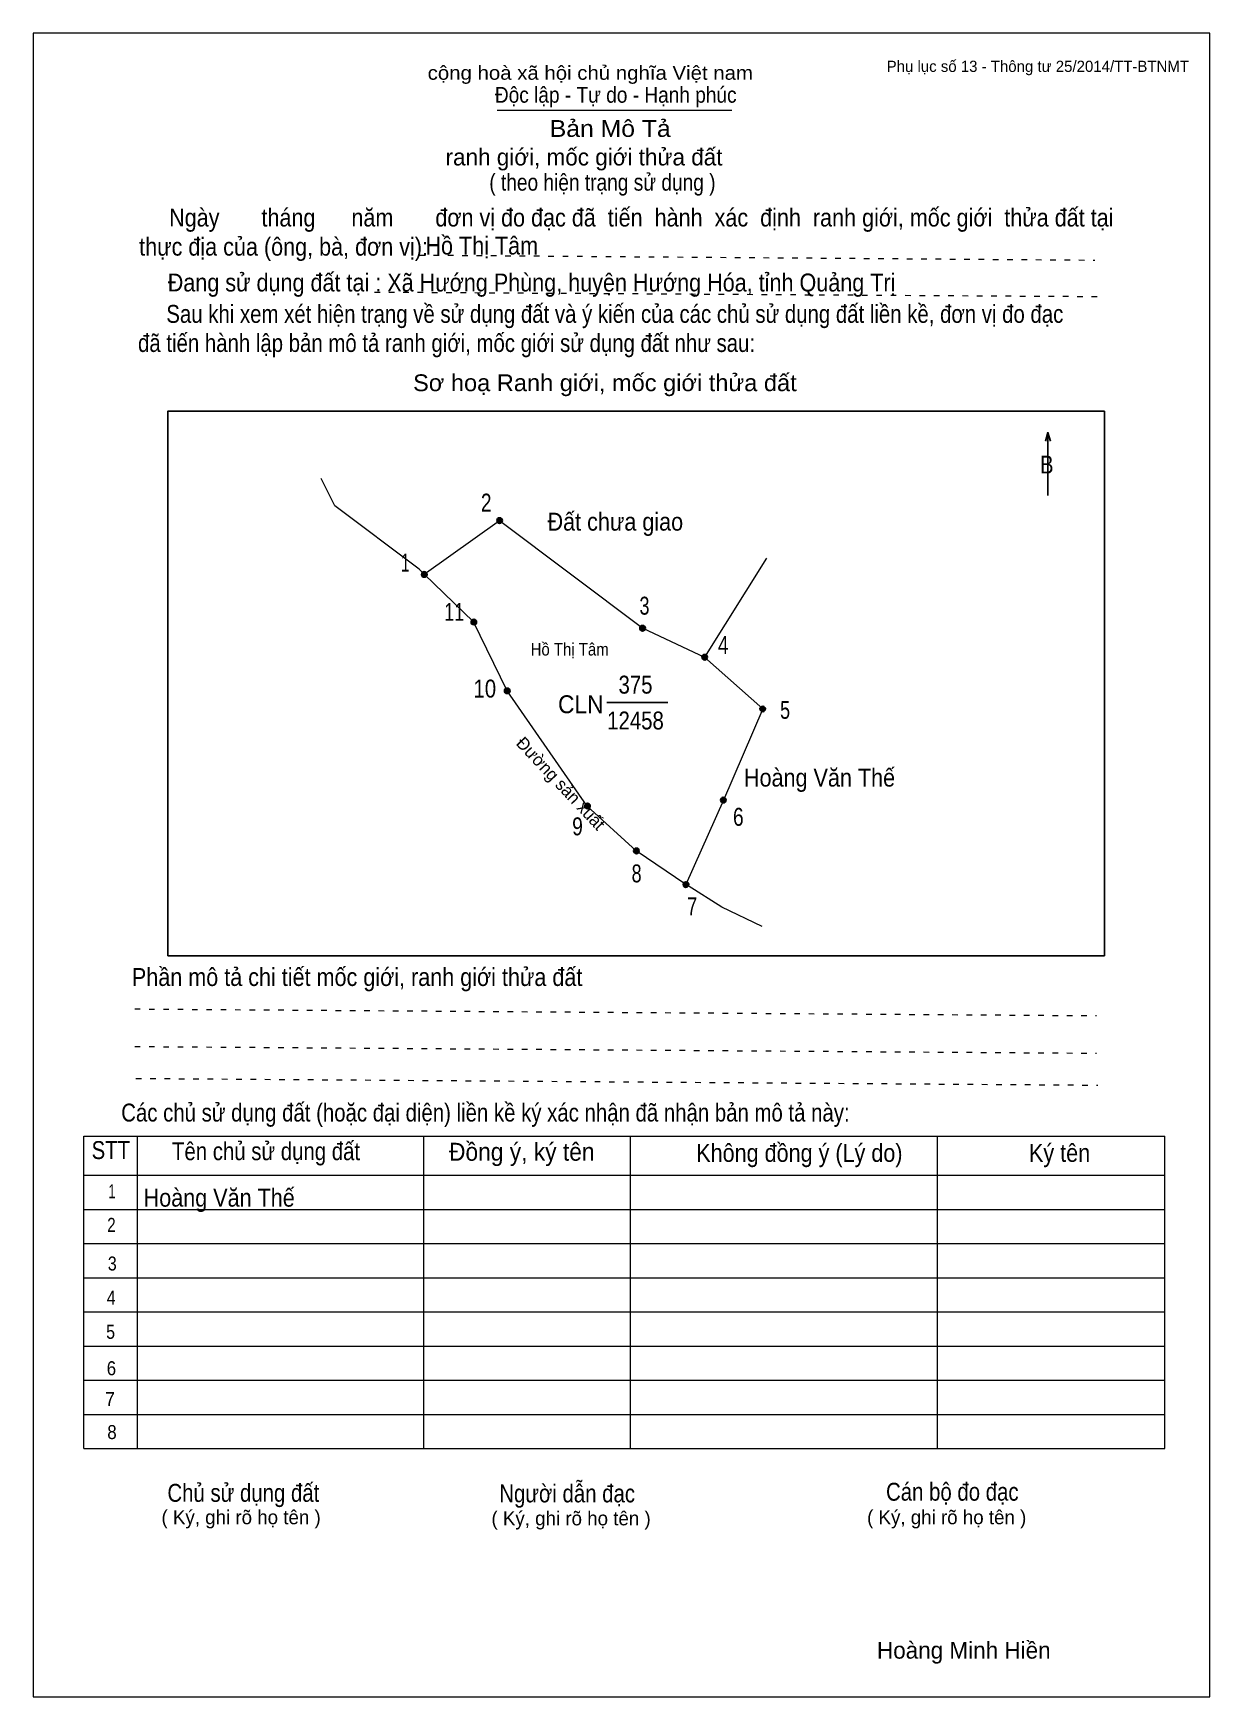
# Model space of a CAD drawing. Header units: centimetres. Extents: x 0 to 21, y 0 to 29.7.
import ezdxf
from ezdxf.enums import TextEntityAlignment as Align

# ---------------------------------------------------------------- set-up
doc = ezdxf.new("R2010")
doc.units = ezdxf.units.CM
doc.header["$LTSCALE"] = 0.13
doc.linetypes.add('DOTTED', pattern=[1.5, 0.3, -1.2])
for name, color, linetype, lineweight in [('1', 7, 'Continuous', 13), ('32', 7, 'Continuous', 25), ('33', 7, 'Continuous', 25), ('61', 7, 'Continuous', 13), ('62', 7, 'Continuous', 13)]:
    doc.layers.add(name, color=color, linetype=linetype, lineweight=lineweight)
for name, color, linetype in [('34', 7, 'Continuous'), ('45', 7, 'Continuous'), ('63', 7, 'Continuous')]:
    doc.layers.add(name, color=color, linetype=linetype)

msp = doc.modelspace()

# ---------------------------------------------------------------- hatches: boundary and pattern name
at = {"layer": '32'}
for points in [[(8.3743, 21.0002, 1), (8.2743, 21.0002, 1)], [(7.0298, 20.0381, 1), (6.9298, 20.0381, 1)], [(7.9143, 19.1876, 1), (7.8143, 19.1876, 1)], [(10.9256, 19.0774, 1), (10.8256, 19.0774, 1)], [(12.0349, 18.5598, 1), (11.9349, 18.5598, 1)], [(8.51, 17.9593, 1), (8.41, 17.9593, 1)], [(13.0702, 17.6354, 1), (12.9702, 17.6354, 1)], [(12.3677, 16.0084, 1), (12.2677, 16.0084, 1)], [(9.942, 15.9031, 1), (9.842, 15.9031, 1)], [(10.8154, 15.1022, 1), (10.7154, 15.1022, 1)], [(11.701, 14.5002, 1), (11.601, 14.5002, 1)]]:
    msp.add_hatch(color=256, dxfattribs=at).paths.add_polyline_path(points)

# ---------------------------------------------------------------- linework, layer by layer
at = {"layer": '1'}
msp.add_lwpolyline([(21, 0), (21, 29.7), (0, 29.7), (0, 0)], close=True, dxfattribs=at)
at = {"layer": '32'}
for centre in [(8.3243, 21.0002), (6.9798, 20.0381), (7.8643, 19.1876), (10.8756, 19.0774), (11.9849, 18.5598), (8.46, 17.9593), (13.0202, 17.6354), (12.3177, 16.0084), (9.892, 15.9031), (10.7654, 15.1022), (11.651, 14.5002)]:
    msp.add_circle(centre, 0.05, dxfattribs=at)
at = {"layer": '33'}
msp.add_line((10.24, 17.75), (11.33, 17.75), dxfattribs=at)
at = {"layer": '61'}
msp.add_line((13.09, 20.33), (11.98, 18.56), dxfattribs=at)
for points in [[(6.98, 20.04), (6.89, 20.13), (5.38, 21.26), (5.14, 21.75)], [(6.98, 20.04), (8.32, 21), (10.88, 19.08), (11.98, 18.56)], [(11.65, 14.5), (10.76, 15.1), (9.89, 15.9), (8.46, 17.96), (7.86, 19.19), (6.98, 20.04)], [(11.98, 18.56), (13.02, 17.64), (12.32, 16.01), (11.65, 14.5)], [(13.01, 13.75), (12.29, 14.1), (11.69, 14.48), (11.65, 14.5)]]:
    msp.add_lwpolyline(points, dxfattribs=at)
at = {"layer": '62'}
for p, q in [((8.28, 28.33), (12.47, 28.33)), ((0.9, 10.01), (20.2, 10.01)), ((0.9, 4.43), (0.9, 10.01)), ((1.86, 4.43), (1.86, 10.01)), ((6.97, 4.43), (6.97, 9.99)), ((10.66, 4.43), (10.66, 9.99)), ((16.14, 4.43), (16.14, 10.01)), ((20.2, 4.43), (20.2, 10.01)), ((0.9, 9.31), (20.2, 9.31)), ((0.9, 8.7), (20.2, 8.7)), ((0.9, 8.09), (20.2, 8.09)), ((0.9, 7.48), (20.2, 7.48)), ((0.9, 6.87), (20.2, 6.87)), ((0.9, 6.26), (20.2, 6.26)), ((0.9, 5.65), (20.2, 5.65)), ((0.9, 5.04), (20.2, 5.04)), ((0.9, 4.43), (20.2, 4.43))]:
    msp.add_line(p, q, dxfattribs=at)
at = {"layer": '62', "linetype": 'DOTTED'}
for p, q in [((6.89, 25.74), (18.95, 25.65)), ((6.09, 25.08), (19.04, 25)), ((1.81, 12.28), (18.98, 12.16)), ((1.81, 11.61), (18.98, 11.49)), ((1.83, 11.04), (19, 10.92))]:
    msp.add_line(p, q, dxfattribs=at)
at = {"layer": '62', "lineweight": 25}
for p, q in [((18.11, 22.58), (18.11, 21.45)), ((18.11, 22.57), (18.07, 22.42)), ((18.11, 22.57), (18.16, 22.42))]:
    msp.add_line(p, q, dxfattribs=at)
msp.add_lwpolyline([(2.4, 13.23), (19.12, 13.23), (19.12, 22.95), (2.4, 22.95)], close=True, dxfattribs=at)

# ---------------------------------------------------------------- texts
at = {"layer": '32'}
for s, width, p in [('2', 0.8, (8.085, 21.16)), ('1', 0.65, (6.64, 20.09)), ('3', 0.75, (10.91, 19.32)), ('11', 0.75, (7.515, 19.21)), ('4', 0.8, (12.315, 18.62)), ('10', 0.85, (8.06, 17.84)), ('5', 0.75, (13.42, 17.46)), ('6', 0.8, (12.585, 15.55)), ('9', 0.8, (9.715, 15.38)), ('8', 0.75, (10.77, 14.54)), ('7', 0.75, (11.76, 13.95))]:
    msp.add_text(s, height=0.32, dxfattribs=dict(at, width=width)).set_placement(p, align=Align.CENTER)
at = {"layer": '33'}
for s, width, p in [('Đất chưa giao', 0.9, (10.39, 20.82)), ('375', 0.85, (10.75, 17.91)), ('12458', 0.85, (10.75, 17.27)), ('Hoàng Văn Thế', 0.9, (14.035, 16.25))]:
    msp.add_text(s, height=0.32, dxfattribs=dict(at, width=width)).set_placement(p, align=Align.CENTER)
at = {"layer": '33', "width": 0.95}
msp.add_text('CLN', height=0.32, dxfattribs=at).set_placement((10.18, 17.56), align=Align.RIGHT)
at = {"layer": '34', "width": 0.9}
for s, p in [('Hồ Thị Tâm', (7, 25.75)), ('Hoàng Văn Thế', (1.97, 8.75))]:
    msp.add_text(s, height=0.32, dxfattribs=at).set_placement(p)
at = {"layer": '45', "width": 0.9}
msp.add_text('Hồ Thị Tâm', height=0.2218, dxfattribs=at).set_placement((9.575, 18.59), align=Align.CENTER)
at = {"layer": '45'}
msp.add_text('Đường sản xuất', height=0.2218, rotation=313.268, dxfattribs=at).set_placement((9.3356, 16.231), align=Align.CENTER)
at = {"layer": '62'}
for s, height, width, p in [('cộng hoà xã hội chủ nghĩa Việt nam', 0.2474, 1.1, (7.04, 28.87)), ('Độc lập - Tự do - Hạnh phúc', 0.2828, 0.9, (8.24, 28.46)), ('Bản Mô Tả', 0.3, 1.1, (9.22, 27.85)), ('( theo hiện trạng sử dụng )', 0.3, 0.85, (8.14, 26.89)), ('     Ngày       tháng      năm       đơn vị đo đạc đã  tiến  hành  xác  định  ranh giới, mốc giới  thửa đất tại ', 0.32, 0.9, (1.89, 26.25)), ('thực địa của (ông, bà, đơn vị): ', 0.32, 0.9, (1.89, 25.73)), ('Đang sử dụng đất tại : Xã Hướng Phùng, huyện Hướng Hóa, tỉnh Quảng Trị', 0.32, 0.9, (2.4, 25.09)), ('     Sau khi xem xét hiện trạng về sử dụng đất và ý kiến của các chủ sử dụng đất liền kề, đơn vị đo đạc ', 0.32, 0.85, (1.87, 24.53)), ('đã tiến hành lập bản mô tả ranh giới, mốc giới sử dụng đất như sau:', 0.32, 0.85, (1.87, 24.01)), ('Sơ hoạ Ranh giới, mốc giới thửa đất', 0.3, 1.05, (6.78, 23.31)), ('B', 0.32, 0.85, (17.97, 21.84)), ('Phần mô tả chi tiết mốc giới, ranh giới thửa đất ', 0.32, 0.9, (1.76, 12.69)), ('Các chủ sử dụng đất (hoặc đại diện) liền kề ký xác nhận đã nhận bản mô tả này:', 0.32, 0.85, (1.57, 10.27))]:
    msp.add_text(s, height=height, dxfattribs=dict(at, width=width)).set_placement(p)
msp.add_text('ranh giới, mốc giới thửa đất', height=0.3, dxfattribs=at).set_placement((7.36, 27.34))
for s, height, width, p in [('STT', 0.32, 0.85, (1.385, 9.6)), ('Tên chủ sử dụng đất', 0.32, 0.85, (4.155, 9.58)), ('Đồng ý, ký tên', 0.32, 0.95, (8.72, 9.57)), ('Không đồng ý (Lý do)', 0.32, 0.9, (13.675, 9.55)), ('Ký tên', 0.32, 0.9, (18.32, 9.55)), ('1', 0.25, 0.7, (1.405, 8.9)), ('2', 0.25, 0.8, (1.395, 8.3)), ('3', 0.25, 0.85, (1.41, 7.61)), ('4', 0.25, 0.85, (1.39, 7)), ('5', 0.25, 0.85, (1.38, 6.39)), ('6', 0.25, 0.9, (1.395, 5.74)), ('7', 0.25, 0.95, (1.37, 5.19)), ('8', 0.25, 0.9, (1.405, 4.6)), ('Người dẫn đạc', 0.32, 0.85, (9.53, 3.47)), ('Chủ sử dụng đất', 0.32, 0.85, (3.75, 3.48)), ('Cán bộ đo đạc', 0.32, 0.85, (16.405, 3.5))]:
    msp.add_text(s, height=height, dxfattribs=dict(at, width=width)).set_placement(p, align=Align.CENTER)
for p in [(3.71, 3.08), (9.6, 3.06), (16.305, 3.08)]:
    msp.add_text('( Ký, ghi rõ họ tên )', height=0.25, dxfattribs=at).set_placement(p, align=Align.CENTER)
at = {"layer": '63'}
msp.add_text('Phụ lục số 13 - Thông tư 25/2014/TT-BTNMT', height=0.2, dxfattribs=at).set_placement((20.63, 29.01), align=Align.RIGHT)
msp.add_text('Hoàng Minh Hiền', height=0.3, dxfattribs=at).set_placement((16.61, 0.68), align=Align.CENTER)

doc.saveas('drawing.dxf')
